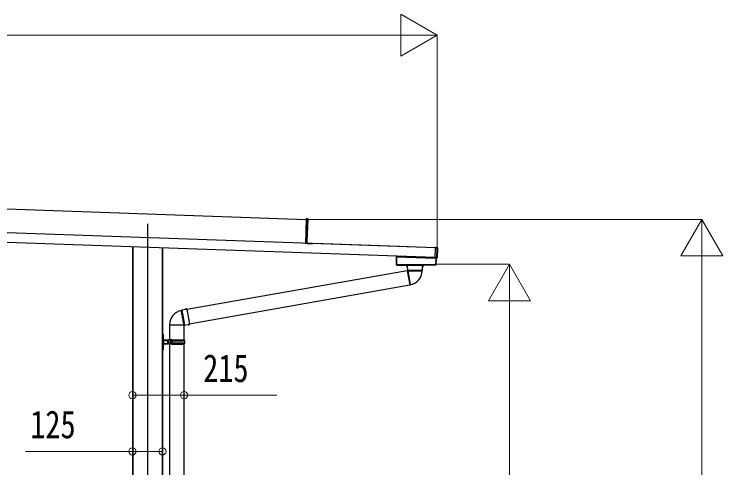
# Model space of a CAD drawing. Units: millimetres, scale not verified. Extents: x -14718 to 14718, y -10396 to 10396.
# Drawn here: x 6350 to 9297, y -5748 to -3863 of the extents above; entities that cross this region are included whole.
import ezdxf
from ezdxf.enums import TextEntityAlignment as Align

# ---------------------------------------------------------------- set-up
doc = ezdxf.new("R2010")
doc.units = ezdxf.units.MM
doc.header["$LTSCALE"] = 50
doc.layers.add('0-3_YKK_12', color=2, linetype='Continuous')
doc.layers.add('0-4_YKK_A1', color=4, linetype='Continuous')
doc.layers.add('0-5_YKK_D', color=6, linetype='Continuous', lineweight=18)
doc.styles.add('ＭＳ ゴシック', font='')
doc.styles.get('ＭＳ ゴシック').set_extended_font_data('MS Gothic')

msp = doc.modelspace()

# ---------------------------------------------------------------- linework, layer by layer
at = {"layer": '0-3_YKK_12'}
msp.add_line((6904.37, -4733.66), (6904.37, -7852.3), dxfattribs=at)
at = {"layer": '0-4_YKK_A1'}
for p, q in [((2851.84, -4550.82), (7564.97, -4715.41)), ((8102.65, -4834.25), (2308, -4631.89)), ((8101.25, -4874.22), (2306.61, -4671.87)), ((7565.02, -4713.91), (7561.48, -4815.32)), ((7570.53, -4714.44), (7565.02, -4713.91)), ((7565.04, -4713.41), (7565.05, -4712.91)), ((7565.04, -4713.41), (7565.04, -4713.41)), ((7570.55, -4713.94), (7565.04, -4713.41)), ((7565.05, -4712.91), (7570.57, -4713.44)), ((7567.32, -4806.53), (7570.53, -4714.44)), ((7571, -4714.46), (7567.79, -4806.55)), ((7570.53, -4714.44), (7571, -4714.46)), ((7570.55, -4713.94), (7570.55, -4713.94)), ((7570.55, -4713.94), (7571.02, -4713.96)), ((7571.02, -4713.96), (7571, -4714.46)), ((6841.87, -4830.24), (6841.87, -7102.3)), ((6843.07, -4830.29), (6843.07, -7102.3)), ((6843.47, -4830.3), (6843.47, -7602.47)), ((7561.48, -4815.32), (7561.48, -4815.35)), ((7567.04, -4814.54), (7567.32, -4806.53)), ((7567.04, -4814.54), (7567.51, -4814.56)), ((7567.32, -4806.53), (7567.79, -4806.55)), ((7567.79, -4806.55), (7567.51, -4814.56)), ((7596.47, -4816.27), (7596.46, -4816.57)), ((7596.49, -4815.67), (7596.47, -4816.27)), ((7990.03, -4830.01), (7596.47, -4816.27)), ((7596.5, -4815.37), (7596.49, -4815.67)), ((7990.05, -4829.41), (7596.49, -4815.67)), ((7990.06, -4829.11), (7596.5, -4815.37)), ((7990.03, -4830.01), (7990.02, -4830.31)), ((7990.05, -4829.41), (7990.03, -4830.01)), ((7990.06, -4829.11), (7990.05, -4829.41)), ((6965.27, -4834.55), (6965.27, -7602.47)), ((6965.67, -4834.57), (6965.67, -7102.3)), ((6966.87, -4834.61), (6966.87, -7102.3)), ((8109.7, -4833.95), (8102.67, -4833.71)), ((8102.69, -4833.21), (8102.7, -4832.86)), ((8103.9, -4832.9), (8102.7, -4832.86)), ((8102.7, -4832.86), (8102.7, -4832.86)), ((8103.9, -4832.9), (8102.7, -4832.86)), ((8103.9, -4832.9), (8103.9, -4832.9)), ((8104.5, -4832.81), (8110.2, -4833.01)), ((8104.5, -4832.81), (8104.5, -4832.89)), ((8108.27, -4875.01), (8109.7, -4833.95)), ((8110.2, -4833.97), (8108.77, -4875.03)), ((8110.68, -4833.53), (8109.21, -4875.5)), ((8110.2, -4833.97), (8109.7, -4833.95)), ((8109.72, -4833.45), (8110.2, -4833.01)), ((8110.68, -4833.53), (8110.2, -4833.97)), ((7939.27, -4871.08), (7939.27, -4904.55)), ((7939.27, -4871.08), (7939.65, -4871.09)), ((7939.95, -4870.79), (7939.57, -4870.78)), ((7939.65, -4871.09), (7939.95, -4871.09)), ((7939.65, -4871.09), (7939.65, -4904.17)), ((7939.77, -4870.58), (7939.77, -4868.58)), ((7939.95, -4871.09), (7939.96, -4870.79)), ((7939.96, -4870.79), (8102.76, -4876.48)), ((7940.12, -4870.59), (7940.42, -4870.59)), ((7940.12, -4870.6), (7940.42, -4870.61)), ((7940.42, -4870.59), (7940.42, -4868.61)), ((8102.27, -4876.26), (7940.42, -4870.61)), ((8101.22, -4875.26), (8101.2, -4875.61)), ((8101.2, -4875.61), (8102.4, -4875.65)), ((8101.2, -4875.61), (8101.2, -4875.61)), ((8101.2, -4875.61), (8102.4, -4875.65)), ((8102.29, -4875.65), (8102.27, -4876.26)), ((8102.57, -4876.27), (8102.27, -4876.26)), ((8102.4, -4875.65), (8102.4, -4875.65)), ((8102.57, -4876.27), (8102.59, -4875.66)), ((8102.68, -4876.45), (8102.7, -4875.67)), ((8104.78, -4876.55), (8102.76, -4876.48)), ((8103, -4875.71), (8103, -4875.78)), ((8108.7, -4875.98), (8103, -4875.78)), ((8104.48, -4904.57), (8105.45, -4876.87)), ((8104.78, -4876.55), (8104.77, -4876.85)), ((8105.16, -4876.56), (8104.78, -4876.55)), ((8105.07, -4876.86), (8105.45, -4876.87)), ((8108.7, -4875.98), (8108.25, -4875.51)), ((8108.77, -4875.03), (8108.27, -4875.01)), ((8108.77, -4875.03), (8109.21, -4875.5)), ((7939.65, -4904.17), (7939.27, -4904.55)), ((7939.57, -4904.85), (7939.95, -4904.47)), ((7939.57, -4904.85), (8104.18, -4904.85)), ((7939.95, -4904.17), (7939.65, -4904.17)), ((7939.95, -4904.17), (7939.95, -4904.47)), ((7939.95, -4904.47), (8103.82, -4904.47)), ((7941.27, -4905.3), (7941.67, -4905.3)), ((7941.67, -4905.3), (7941.97, -4905.3)), ((7941.97, -4905.3), (7977.37, -4905.3)), ((7948.77, -4905.3), (7948.77, -4905.1)), ((7951.77, -4905.1), (7948.77, -4905.1)), ((7951.77, -4904.85), (7951.77, -4905.1)), ((7951.77, -4905.1), (7951.77, -4905.3)), ((7975.27, -4905.1), (7972.27, -4905.1)), ((7972.27, -4905.3), (7972.27, -4905.1)), ((7975.27, -4905.1), (7975.27, -4905.3)), ((7977.37, -4905.3), (7977.87, -4905.3)), ((7984.92, -4906.3), (7982.77, -4907.08)), ((7982.77, -4907.08), (7982.77, -4910.73)), ((7982.77, -4907.08), (7982.84, -4907.08)), ((7982.77, -4910.73), (7985.01, -4911.55)), ((7982.77, -4910.73), (7982.84, -4910.73)), ((7982.91, -4909.82), (7982.91, -4907.99)), ((7984.27, -4905.3), (7984.27, -4904.85)), ((7984.27, -4905.3), (7984.27, -4905.8)), ((7984.27, -4905.3), (8049.27, -4905.3)), ((7984.27, -4905.8), (7984.41, -4905.8)), ((7984.92, -4906.3), (7985.05, -4906.3)), ((7985.01, -4911.55), (7985.28, -4926.83)), ((7985.15, -4911.55), (7985.01, -4911.55)), ((7985.05, -4906.3), (7985.27, -4906.3)), ((7985.23, -4910.64), (7985.17, -4907.2)), ((8048.27, -4906.3), (7985.27, -4906.3)), ((8048.26, -4926.83), (8048.53, -4911.55)), ((8048.27, -4906.3), (8048.49, -4906.3)), ((8048.31, -4910.64), (8048.38, -4907.2)), ((8048.53, -4911.55), (8048.4, -4911.55)), ((8048.49, -4906.3), (8048.62, -4906.3)), ((8048.53, -4911.55), (8050.77, -4910.73)), ((8050.77, -4907.08), (8048.62, -4906.3)), ((8049.14, -4905.8), (8049.27, -4905.8)), ((8049.27, -4905.3), (8049.27, -4904.85)), ((8049.27, -4905.3), (8049.27, -4905.8)), ((8050.64, -4909.82), (8050.64, -4907.99)), ((8050.71, -4907.08), (8050.77, -4907.08)), ((8050.71, -4910.73), (8050.77, -4910.73)), ((8050.77, -4910.73), (8050.77, -4907.08)), ((8103.82, -4904.17), (8103.82, -4904.47)), ((8103.82, -4904.47), (8104.18, -4904.85)), ((8104.48, -4904.57), (8104.12, -4904.18)), ((7984.86, -4928.66), (7068.23, -5090.29)), ((7984.86, -4928.66), (7995.31, -4987.95)), ((7986.88, -4929.73), (7985.1, -4930.04)), ((7985.28, -4926.83), (7986.34, -4928.39)), ((7985.28, -4926.83), (8048.26, -4926.83)), ((7986.66, -4928.53), (7997.09, -4987.68)), ((7991.63, -4928.79), (8046.94, -4928.79)), ((8046.89, -4930.4), (8046.94, -4928.79)), ((8046.94, -4928.79), (8048.26, -4926.83)), ((7078.68, -5149.57), (7995.31, -4987.95)), ((7995.07, -4986.57), (7996.84, -4986.25)), ((7046.07, -5094.12), (7044.49, -5094.46)), ((7047.77, -5092.48), (7046.07, -5094.12)), ((7046.07, -5094.12), (7055.67, -5148.59)), ((7062.77, -5089.57), (7047.77, -5092.48)), ((7047.77, -5092.48), (7053.23, -5123.49)), ((7063.18, -5087.22), (7062.77, -5089.57)), ((7062.79, -5089.7), (7062.77, -5089.57)), ((7066.78, -5086.58), (7063.18, -5087.22)), ((7063.18, -5087.22), (7063.19, -5087.28)), ((7063.7, -5089.62), (7067.08, -5088.96)), ((7064.11, -5087.19), (7065.9, -5086.87)), ((7067.92, -5088.56), (7066.78, -5086.58)), ((7066.78, -5086.58), (7066.79, -5086.64)), ((7067.92, -5088.56), (7067.95, -5088.69)), ((7067.95, -5088.69), (7078.96, -5151.17)), ((7053.23, -5123.49), (7058.7, -5154.51)), ((6996.72, -5153.44), (7056.79, -5153.44)), ((6996.77, -5153.44), (6996.77, -5216.47)), ((7056.97, -5215.52), (7056.97, -5153.74)), ((7056.98, -5153.74), (7058.7, -5154.51)), ((7058.7, -5154.51), (7073.8, -5152.12)), ((7073.8, -5152.12), (7073.78, -5151.99)), ((7073.8, -5152.12), (7074.99, -5154.18)), ((7074.98, -5154.12), (7074.99, -5154.18)), ((7074.99, -5154.18), (7078.59, -5153.55)), ((7075.87, -5153.89), (7077.66, -5153.58)), ((7078.58, -5153.49), (7078.59, -5153.55)), ((7078.59, -5153.55), (7078.98, -5151.3)), ((7078.96, -5151.17), (7078.98, -5151.3)), ((6967.87, -5198.26), (6966.87, -5198.26)), ((6967.87, -5198.26), (6967.87, -5191.97)), ((6967.87, -5225.47), (6967.87, -5198.26)), ((6969.87, -5192.87), (6970.05, -5198.6)), ((6967.87, -5225.47), (6966.87, -5225.47)), ((6967.87, -5225.47), (6970.87, -5225.47)), ((6967.87, -5252.67), (6967.87, -5225.47)), ((6970.87, -5225.47), (6970.05, -5252.33)), ((6970.87, -5225.47), (6971.87, -5225.47)), ((6971.58, -5216.22), (6971.68, -5219.47)), ((6971.68, -5231.47), (6971.58, -5234.71)), ((6988.87, -5219.47), (6971.69, -5219.47)), ((6971.69, -5219.47), (6971.87, -5225.47)), ((6971.87, -5225.47), (6971.69, -5231.47)), ((6971.69, -5231.47), (6988.87, -5231.47)), ((6972.54, -5216.47), (6988.87, -5216.47)), ((6988.87, -5234.47), (6972.54, -5234.47)), ((6988.87, -5216.47), (6991.87, -5216.47)), ((6988.87, -5219.47), (6988.87, -5216.47)), ((6988.87, -5220.97), (6988.87, -5219.47)), ((6988.87, -5220.97), (6988.87, -5229.96)), ((6989.86, -5220.97), (6988.87, -5220.97)), ((6991.87, -5220.97), (6988.87, -5220.97)), ((6989.86, -5229.96), (6988.87, -5229.96)), ((6988.87, -5229.97), (6991.87, -5229.97)), ((6988.87, -5231.47), (6988.87, -5229.97)), ((6988.87, -5234.47), (6988.87, -5231.47)), ((6991.87, -5234.47), (6988.87, -5234.47)), ((6991.87, -5220.97), (6989.86, -5220.97)), ((6989.86, -5229.96), (6989.86, -5220.97)), ((6991.87, -5229.96), (6989.86, -5229.96)), ((6999.87, -5216.47), (6991.87, -5216.47)), ((6996.77, -5234.47), (6996.77, -6044.97)), ((6999.88, -5220.97), (6997.87, -5220.97)), ((6999.88, -5229.96), (6997.87, -5229.96)), ((6999.87, -5229.97), (6997.87, -5229.97)), ((6999.87, -5220.97), (6999.87, -5216.47)), ((6999.87, -5234.47), (6999.87, -5229.97)), ((6999.88, -5216.46), (6999.88, -5220.97)), ((7006.9, -5216.46), (6999.88, -5216.46)), ((6999.88, -5225.46), (6999.88, -5220.97)), ((6999.88, -5229.96), (6999.88, -5225.46)), ((7006.38, -5225.46), (6999.88, -5225.46)), ((6999.88, -5234.46), (6999.88, -5229.96)), ((7006.9, -5234.46), (6999.88, -5234.46)), ((7006.38, -5225.46), (7006.38, -5225.47)), ((7006.38, -5225.46), (7006.38, -5225.46)), ((7006.47, -5225.46), (7006.47, -5225.46)), ((7060.37, -5225.46), (7006.64, -5225.46)), ((7007.14, -5216.46), (7006.9, -5216.46)), ((7007.14, -5234.46), (7006.9, -5234.46)), ((7007.14, -5216.46), (7007.54, -5216.46)), ((7007.14, -5234.46), (7007.54, -5234.46)), ((7007.54, -5216.46), (7058.87, -5216.46)), ((7007.54, -5234.46), (7058.87, -5234.46)), ((7059.87, -5218.46), (7008.57, -5218.46)), ((7059.87, -5232.46), (7008.57, -5232.46)), ((7056.97, -6044.96), (7056.97, -5234.46)), ((7058.87, -5218.46), (7058.87, -5216.46)), ((7058.87, -5234.46), (7058.87, -5232.46)), ((6967.87, -5252.67), (6966.87, -5252.67)), ((6966.87, -5258.97), (6967.87, -5258.97)), ((6967.87, -5252.67), (6970.05, -5252.33)), ((6967.87, -5258.97), (6967.87, -5252.67)), ((6967.87, -5258.97), (6969.87, -5258.06)), ((6970.05, -5252.33), (6969.87, -5258.06))]:
    msp.add_line(p, q, dxfattribs=at)
for points in [[(7565.02, -4713.91), (7565.04, -4713.41), (7570.55, -4713.94)], [(7567.51, -4814.4), (7567.57, -4814.42), (7567.61, -4814.44)], [(7567.81, -4814.57), (7567.61, -4814.59), (7567.51, -4814.6)], [(7567.79, -4815.07), (7592.48, -4815.93), (7592.46, -4816.43)], [(7567.81, -4814.57), (7592.49, -4815.43), (7592.48, -4815.93)], [(8101.22, -4875.26), (8101.23, -4874.76), (8102.67, -4833.71), (8102.69, -4833.21)], [(8102.69, -4833.21), (8109.72, -4833.45), (8109.7, -4833.95)], [(8104.5, -4832.89), (8104.44, -4832.89), (8104.39, -4832.9)], [(7940.12, -4868.6), (7940.12, -4870.59), (7939.77, -4870.58)], [(8101.23, -4874.76), (8108.27, -4875.01), (8108.25, -4875.51), (8101.22, -4875.26)], [(8102.91, -4875.69), (8102.94, -4875.7), (8103, -4875.71)], [(8103.82, -4904.17), (8104.12, -4904.18), (8105.07, -4876.86), (8104.77, -4876.85)], [(7972.27, -4904.85), (7972.27, -4905.1), (7951.77, -4905.1)], [(7982.84, -4907.08), (7984.28, -4906.57), (7985.05, -4906.3)], [(7985.15, -4911.55), (7984.33, -4911.26), (7982.84, -4910.73)], [(7985.17, -4907.2), (7984.28, -4907.51), (7982.91, -4907.99)], [(7982.91, -4909.82), (7984.33, -4910.32), (7985.23, -4910.64)], [(8048.31, -4910.64), (8049.22, -4910.32), (8050.64, -4909.82)], [(8050.64, -4907.99), (8049.26, -4907.51), (8048.38, -4907.2)], [(8050.71, -4910.73), (8049.22, -4911.26), (8048.4, -4911.55)], [(8048.49, -4906.3), (8049.26, -4906.57), (8050.71, -4907.08)], [(7986.66, -4928.53), (7986.33, -4928.36), (7986.36, -4928.38)], [(8046.89, -4930.4), (8046.86, -4930.35), (8046.21, -4930.2), (8044.71, -4930.06), (8042.46, -4929.94), (8039.41, -4929.83), (8035.81, -4929.72), (8031.55, -4929.63), (8027.01, -4929.53), (8022.03, -4929.44), (8017.05, -4929.36), (8011.91, -4929.27), (8007.05, -4929.18), (8002.33, -4929.08), (7998.15, -4928.99), (7994.38, -4928.88), (7991.63, -4928.79)], [(7056.99, -5153.72), (7056.93, -5153.64), (7056.79, -5153.44), (7056.77, -5153.42), (7056.64, -5153.15), (7056.22, -5151.47), (7055.67, -5148.59), (7055.1, -5145.91), (7054.37, -5142.33), (7053.52, -5138.11), (7052.64, -5133.61), (7051.68, -5128.71), (7050.73, -5123.81), (7049.75, -5118.77), (7048.82, -5114.02), (7047.91, -5109.42), (7047.1, -5105.36), (7046.35, -5101.72), (7045.73, -5098.81), (7045.2, -5096.55), (7044.81, -5095.12), (7044.54, -5094.48), (7044.49, -5094.46)], [(7062.79, -5089.7), (7062.93, -5088.84), (7063.19, -5087.28)], [(7064.11, -5087.19), (7063.86, -5088.68), (7063.7, -5089.62)], [(7067.08, -5088.96), (7066.62, -5088.14), (7065.9, -5086.87)], [(7066.79, -5086.64), (7067.55, -5087.98), (7067.95, -5088.69)], [(7074.98, -5154.12), (7074.2, -5152.74), (7073.78, -5151.99)], [(7074.66, -5151.74), (7076.37, -5151.47), (7078.06, -5151.21)], [(7074.66, -5151.74), (7075.13, -5152.58), (7075.87, -5153.89)], [(7077.66, -5153.58), (7077.9, -5152.14), (7078.06, -5151.21)], [(7078.96, -5151.17), (7078.83, -5151.97), (7078.58, -5153.49)], [(6969.87, -5192.87), (6967.87, -5191.97), (6966.87, -5191.97)], [(6967.87, -5198.26), (6970.05, -5198.6), (6970.87, -5225.47)], [(6999.87, -5234.47), (6991.87, -5234.47), (6991.87, -5216.47)], [(6999.87, -5220.97), (6997.87, -5220.97), (6997.87, -5229.97)], [(7006.64, -5225.46), (7006.47, -5225.46), (7006.38, -5225.46), (6999.88, -5225.46)], [(7006.9, -5216.46), (7006.51, -5220.92), (7006.38, -5225.46)]]:
    msp.add_lwpolyline(points, dxfattribs=at)
msp.add_lwpolyline([(7939.95, -4904.17), (7939.95, -4871.09), (8104.77, -4876.85), (8103.82, -4904.17)], close=True, dxfattribs=at)
for centre, radius, start, end in [((7568.49, -4714.12), 2.07, 351.06854, 4.93146), ((7568.51, -4713.62), 2.07, 351.06854, 4.93146), ((7570.5, -4714.44), 0.5, 358, 84.5), ((7570.52, -4713.94), 0.5, 358, 84.5), ((7561.52, -4815.32), 0.046, 175.29565, 214.77267), ((7568.04, -4814.58), 1, 178, 198.10214), ((7567.19, -4816.39), 1.51, 74.62836, 93.96537), ((7570.26, -4814.89), 3.17, 180.02593, 184.48569), ((7569.6, -4837.82), 22.82, 94.53647, 96.28466), ((7568.01, -4814.58), 0.5, 178, 268), ((7568.03, -4814.08), 0.5, 178, 268), ((7567.81, -4814.83), 0.242, 207.21704, 266.19947), ((7568.03, -4814.31), 0.765, 234.9594, 266.94829), ((7567.82, -4814.33), 0.242, 207.21704, 266.19947), ((7568.05, -4813.81), 0.765, 234.9594, 266.94829), ((8104.14, -4828.9), 4.01, 266.55184, 273.90119), ((8109.7, -4833.96), 0.501, 358.24971, 87.75029), ((7939.95, -4871.09), 0.3, 88.05611, 180.04719), ((7939.95, -4871.09), 0.3, 88.19064, 179.87538), ((7939.95, -4871.09), 0.3, 90.16173, 180.04449), ((7939.95, -4870.95), 0.159, 86.02272, 89.97728), ((8102.39, -4879.36), 3.71, 81.82188, 89.76035), ((8102.77, -4876.28), 0.2, 178, 268), ((8104.77, -4876.85), 0.3, 357.94657, 87.94647), ((8108.27, -4875.01), 0.501, 268.24971, 357.75029), ((7939.95, -4904.17), 0.301, 180.24971, 269.75029), ((7948.47, -4905.1), 0.3, 0, 54.36863), ((7975.57, -4905.1), 0.3, 125.63137, 180), ((7980.16, -4907.75), 2.75, 354.81691, 13.99327), ((7979.25, -4910), 3.66, 348.38866, 2.80116), ((7985.27, -4905.3), 1, 180, 270), ((7985.27, -4905.8), 1, 180, 220.49583), ((7982.61, -4907.07), 2.56, 357.19737, 17.56812), ((7983.34, -4910.92), 1.92, 340.91849, 8.46572), ((8048.27, -4905.3), 1, 270, 0), ((8050.82, -4910.86), 2.51, 174.83553, 195.78026), ((8050.29, -4906.99), 1.93, 159.00896, 186.22555), ((8048.27, -4905.8), 1, 319.50417, 0), ((8054.29, -4907.82), 3.66, 168.38866, 182.80116), ((8053.38, -4910.07), 2.75, 174.81691, 193.99327), ((8103.82, -4904.17), 0.301, 270.23913, 357.76087), ((7990.49, -4902.67), 26.14, 261.58885, 272.50926), ((7986.62, -4928.3), 60.3, 280, 358.00006), ((7057.02, -5153.44), 60.3, 101.99843, 180), ((7063.1, -5087.8), 1.92, 260.91849, 288.46572), ((7063.3, -5083.62), 3.66, 268.38866, 282.80116), ((7065.67, -5084.13), 2.75, 274.81691, 293.99327), ((7066.76, -5086.42), 2.56, 277.19737, 297.56812), ((7074.87, -5154.25), 2.51, 94.83553, 115.78026), ((7076.1, -5156.64), 2.75, 94.81691, 113.99327), ((7078.47, -5157.14), 3.66, 88.38866, 102.80116), ((7078.59, -5153.06), 1.93, 79.00896, 106.22555), ((6972.54, -5214.47), 2, 181.7624, 241.44015), ((6972.54, -5236.47), 2, 118.55985, 178.2376), ((6972.54, -5214.47), 2, 241.44015, 270), ((6972.54, -5236.47), 2, 90, 118.55985), ((7006.43, -5225.69), 0.226, 80.79578, 102.71983), ((7084.27, -5225.48), 77.89, 179.99307, 186.62466), ((7087.39, -5225.44), 80.75, 173.61461, 180.01355), ((7087.39, -5225.48), 80.75, 179.98461, 186.38348), ((7008.7, -5234.07), 1.61, 94.66451, 194.14319), ((7008.76, -5216.81), 1.66, 167.69464, 263.49512), ((7009.34, -5216.66), 1.81, 173.59328, 264.82407), ((7009.4, -5234.31), 1.86, 96.97139, 184.61125), ((7011.12, -5225.46), 49.25, 0, 8.17123), ((7011.12, -5225.46), 49.25, 351.83186, 0.00306)]:
    msp.add_arc(centre, radius, start, end, dxfattribs=at)
for centre, major_axis, ratio, start_param, end_param in [((7574.54, -4815.81), (13.07, -0.46), 0.061163, 2.1795146, 3.1041886), ((7574.56, -4815.81), (13.07, -0.46), 0.038227, 2.1795146, 3.1415927), ((8103.9, -4832.86), (0.6, -0.021), 0.061163, 4.712389, 6.2831853), ((8104.49, -4833.11), (-0.01, -0.3), 0.998135, 3.1415927, 3.9545103), ((8110.18, -4833.51), (0.367, 0.342), 0.99628, 5.4996506, 7.06672), ((7939.57, -4871.08), (-0.3, 0.01), 0.998133, 4.7490956, 6.3180268), ((7939.57, -4870.58), (-0.2, 0.007), 0.998133, 1.607503, 3.1764341), ((7939.65, -4870.59), (0, 0.5), 0.061125, 3.1027435, 3.1394501), ((7939.95, -4870.59), (0.007, 0.2), 0.854479, 3.1782993, 4.712389), ((7939.95, -4870.59), (0.47, -0.016), 0.425228, 4.7490956, 6.2831853), ((7939.95, -4870.59), (-0.011, 0.2), 0.151815, 3.0913179, 3.1280246), ((7939.92, -4870.59), (0.201, -0.007), 0.992577, 6.2831853, 6.3180268), ((7939.92, -4870.59), (-0.501, 0.017), 0.998133, 3.1415927, 3.1764341), ((8102.77, -4876.28), (0.5, -0.017), 0.4, 3.1415927, 4.712389), ((8102.4, -4875.69), (0.6, -0.021), 0.061163, 6.2831853, 7.8539816), ((8103.01, -4875.48), (-0.01, -0.3), 0.998135, 5.4691958, 6.2831853), ((8105.15, -4876.86), (0.3, -0.01), 0.998135, 0, 1.5707963), ((8108.71, -4875.48), (0.342, -0.367), 0.99628, 5.4996506, 7.06672), ((7939.57, -4904.55), (0.213, 0.213), 0.99628, 2.358058, 3.9251274), ((8104.18, -4904.55), (-0.209, 0.217), 0.996405, 2.3754474, 3.9077379), ((6971.68, -5219.3), (1, 0.031), 0.162205, 3.1415927, 4.7026633), ((6971.68, -5231.63), (1, -0.031), 0.162205, 1.580522, 3.1415927), ((6971.78, -5222.47), (-0.1, 3), 0.333136, 6.2716543, 6.28138), ((6971.78, -5228.47), (0.1, 3), 0.333136, 3.143398, 3.1531236), ((6988.87, -5218.98), (3, 0), 0.162278, 4.712389, 6.2831853), ((6988.87, -5231.95), (3, 0), 0.162278, 6.2831853, 7.8539816)]:
    msp.add_ellipse(centre, major_axis=major_axis, ratio=ratio, start_param=start_param, end_param=end_param, dxfattribs=at)
at = {"layer": '0-5_YKK_D', "color": 1}
for p, q in [((8109.63, -3950.72), (7958.07, -3863.22)), ((7958.07, -3863.22), (7958.07, -4038.22)), ((2474.63, -3950.72), (7934.63, -3950.72)), ((8109.63, -3950.72), (7806.52, -3950.72)), ((8109.63, -3950.72), (7958.07, -4038.22)), ((8109.63, -4833.97), (8109.63, -3949.72)), ((7568.97, -4715.51), (9210.63, -4715.51)), ((9209.63, -4715.51), (9122.13, -4867.07)), ((9209.63, -4715.51), (9297.13, -4867.07)), ((9209.63, -4715.51), (9209.63, -5018.62)), ((9122.13, -4867.07), (9297.13, -4867.07)), ((9209.63, -4890.51), (9209.63, -6927.3)), ((8102.77, -4902.3), (8410.63, -4902.3)), ((8409.63, -4902.3), (8322.13, -5053.85)), ((8409.63, -4902.3), (8497.13, -5053.85)), ((8409.63, -4902.3), (8409.63, -5205.41)), ((8322.13, -5053.85), (8497.13, -5053.85)), ((8409.63, -6927.3), (8409.63, -5077.3))]:
    msp.add_line(p, q, dxfattribs=at)
at = {"layer": '0-5_YKK_D'}
for points in [[(6841.87, -5445.83), (7056.97, -5445.83), (7442.07, -5445.83)], [(6966.87, -5679.45), (6841.87, -5679.45), (6397.27, -5679.45)]]:
    msp.add_lwpolyline(points, dxfattribs=at)
for centre in [(6841.87, -5445.83), (7056.97, -5445.83), (6841.87, -5679.45), (6966.87, -5679.45)]:
    msp.add_circle(centre, 14.88, dxfattribs=at)

# ---------------------------------------------------------------- texts
at = {"layer": '0-5_YKK_D', "style": 'ＭＳ ゴシック', "width": 0.8}
for s, p in [('215', (7136.47, -5425.83)), ('125', (6417.27, -5659.45))]:
    msp.add_text(s, height=115.5, dxfattribs=at).set_placement(p, align=Align.BOTTOM_LEFT)

doc.saveas('drawing.dxf')
